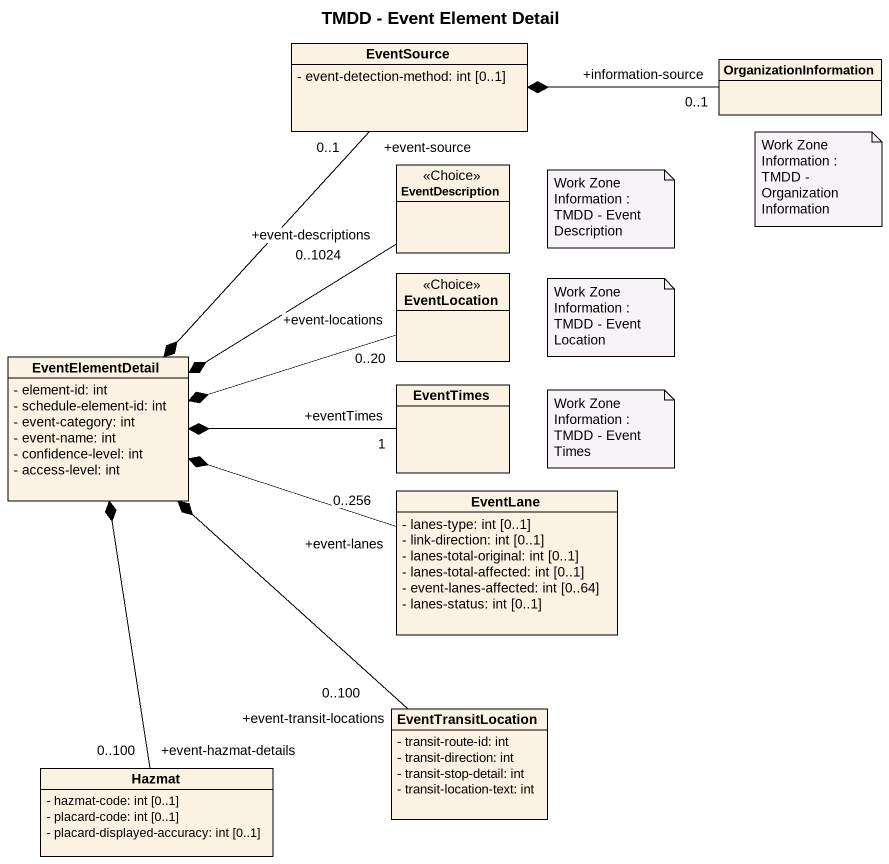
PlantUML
@startuml
title TMDD - Event Element Detail
hide circle
hide empty members
skinparam classAttributeIconSize 0
class EventSource {
  - event-detection-method: int [0..1]
}
class OrganizationInformation
class EventDescription <<Choice>>
class EventLocation <<Choice>>
class EventElementDetail {
  - element-id: int
  - schedule-element-id: int
  - event-category: int
  - event-name: int
  - confidence-level: int
  - access-level: int
}
class EventTimes
class EventLane {
  - lanes-type: int [0..1]
  - link-direction: int [0..1]
  - lanes-total-original: int [0..1]
  - lanes-total-affected: int [0..1]
  - event-lanes-affected: int [0..64]
  - lanes-status: int [0..1]
}
class EventTransitLocation {
  - transit-route-id: int
  - transit-direction: int
  - transit-stop-detail: int
  - transit-location-text: int
}
class Hazmat {
  - hazmat-code: int [0..1]
  - placard-code: int [0..1]
  - placard-displayed-accuracy: int [0..1]
}
EventSource "+event-source\n0..1" --* EventElementDetail
OrganizationInformation "+information-source\n0..1" -left-* EventSource
EventDescription "+event-descriptions\n0..1024" --* EventElementDetail
EventLocation "+event-locations\n0..20" -left-* EventElementDetail
EventTimes "+eventTimes\n1" -left-* EventElementDetail
EventLane "+event-lanes\n0..256" -left-* EventElementDetail
EventTransitLocation "+event-transit-locations\n0..100" -up-* EventElementDetail
Hazmat "+event-hazmat-details\n0..100" -up-* EventElementDetail
note as N1
  Work Zone Information : TMDD - Organization Information
end note
note as N2
  Work Zone Information : TMDD - Event Description
end note
note as N3
  Work Zone Information : TMDD - Event Location
end note
note as N4
  Work Zone Information : TMDD - Event Times
end note
@enduml
